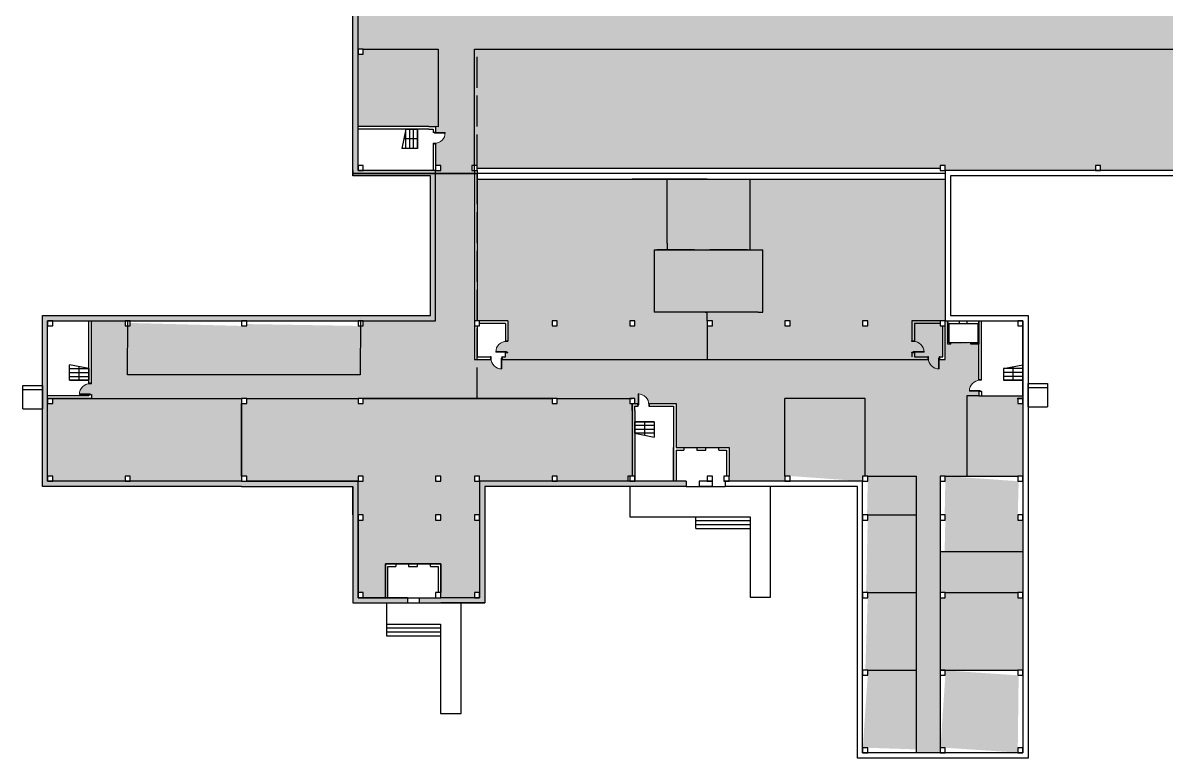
# Model space of a CAD drawing. Header units: millimetres. Extents: x -1544140 to 7445918, y -1294905 to 2019878.
# Drawn here: x 88292 to 176666, y -4084 to 52736 of the extents above; entities that cross this region are included whole.
import ezdxf

# ---------------------------------------------------------------- set-up
doc = ezdxf.new("R2010")
doc.units = ezdxf.units.MM
doc.header["$MEASUREMENT"] = 0
doc.linetypes.add('ACAD_ISO02W100', pattern=[15, 12, -3])
doc.layers.add('JA_Building Outline', color=7, linetype='Continuous', lineweight=5)

msp = doc.modelspace()

# ---------------------------------------------------------------- hatches: boundary and pattern name
at = {"true_color": 0x636466}
h = msp.add_hatch(color=251, dxfattribs=at)
h.dxf.hatch_style = 1
h.paths.add_polyline_path([(135997.7, 99116.4), (113797.7, 99116.4), (113797.7, 98516.4), (114197.7, 98516.4), (114197.7, 98716.4), (135597.7, 98716.4), (135597.7, 98516.4), (135997.7, 98516.4)])
h.paths.add_polyline_path([(114197.7, 98516.4), (113797.7, 98516.4), (113797.7, 86516.4), (114197.7, 86516.4)])
h.paths.add_polyline_path([(114197.7, 86516.4), (113797.7, 86516.4), (113797.7, 74516.4), (114197.7, 74516.4)])
h.paths.add_polyline_path([(114197.7, 74516.4), (113797.7, 74516.4), (113797.7, 62516.4), (114197.7, 62516.4)])
h.paths.add_polyline_path([(114197.7, 62516.4), (113797.7, 62516.4), (113797.7, 40916.4), (114397.7, 40916.4), (114397.7, 41316.4), (114197.7, 41316.4)])
h.paths.add_polyline_path([(120197.7, 41316.4), (114597.7, 41316.4), (114397.7, 41316.4), (114397.7, 40916.4), (114597.7, 40916.4), (119797.7, 40916.4), (119797.7, 30116.4), (114397.7, 30116.4), (114397.7, 29716.4), (120197.7, 29716.4)])
h.paths.add_polyline_path([(114397.7, 30116.4), (105397.7, 30116.4), (105397.7, 29716.4), (114397.7, 29716.4)])
h.paths.add_polyline_path([(96397.7, 30116.4), (90397.7, 30116.4), (90397.7, 29716.4), (96397.7, 29716.4)])
h.paths.add_polyline_path([(105397.7, 30116.4), (96397.7, 30116.4), (96397.7, 29716.4), (105397.7, 29716.4)])
h.paths.add_polyline_path([(90397.7, 30116.4), (89797.7, 30116.4), (89797.7, 29516.4), (90197.7, 29516.4), (90197.7, 29716.4), (90397.7, 29716.4)])
h.paths.add_polyline_path([(90197.7, 29516.4), (89797.7, 29516.4), (89797.7, 23516.4), (90197.7, 23516.4)])
h.paths.add_polyline_path([(90197.7, 23516.4), (89797.7, 23516.4), (89797.7, 17516.4), (90197.7, 17516.4)])
h.paths.add_polyline_path([(96397.7, 17316.4), (90397.7, 17316.4), (90397.7, 16916.4), (96397.7, 16916.4)])
h.paths.add_polyline_path([(90397.7, 17316.4), (90197.7, 17316.4), (90197.7, 17516.4), (89797.7, 17516.4), (89797.7, 16916.4), (90397.7, 16916.4)])
h.paths.add_polyline_path([(105397.7, 17316.4), (105197.7, 17316.4), (96397.7, 17316.4), (96397.7, 16916.4), (105197.7, 16916.4), (105397.7, 16916.4)])
h.paths.add_polyline_path([(114197.7, 17316.4), (105597.7, 17316.4), (105397.7, 17316.4), (105397.7, 16916.4), (113797.7, 16916.4), (113797.7, 14716.4), (113797.7, 14516.4), (114197.7, 14516.4), (114197.7, 14716.4)])
h.paths.add_polyline_path([(114197.7, 14316.4), (114197.7, 14516.4), (113797.7, 14516.4), (113797.7, 8516.4), (114197.7, 8516.4), (114197.7, 8716.4)])
h.paths.add_polyline_path([(114397.7, 8316.4), (114197.7, 8316.4), (114197.7, 8516.4), (113797.7, 8516.4), (113797.7, 7916.4), (114397.7, 7916.4)])
h.paths.add_polyline_path([(123397.7, 8316.4), (120597.7, 8316.4), (120397.7, 8316.4), (120397.7, 7916.4), (120597.7, 7916.4), (123397.7, 7916.4)])
h.paths.add_polyline_path([(123997.7, 14516.4), (123597.7, 14516.4), (123597.7, 8516.4), (123997.7, 8516.4)])
h.paths.add_polyline_path([(123997.7, 8516.4), (123597.7, 8516.4), (123597.7, 8316.4), (123397.7, 8316.4), (123397.7, 7916.4), (123997.7, 7916.4)])
h.paths.add_polyline_path([(123997.7, 16916.4), (129397.7, 16916.4), (129397.7, 17316.4), (123597.7, 17316.4), (123597.7, 14516.4), (123997.7, 14516.4)])
h.paths.add_polyline_path([(135397.9, 17316.4), (129397.7, 17316.4), (129397.7, 16916.4), (135397.9, 16916.4)])
h.paths.add_polyline_path([(118029.5, 7916.4), (118029.5, 8316.4), (114397.7, 8316.4), (114397.7, 7916.4)])
h.paths.add_polyline_path([(118929.5, 8316.4), (118929.5, 7916.4), (120397.7, 7916.4), (120397.7, 8316.4)])
h.paths.add_polyline_path([(139575.3, 16916.4), (139575.3, 17316.4), (135397.9, 17316.4), (135397.9, 16916.4)])
at = {"true_color": 0xafd9aa, "transparency": 33554687}
h = msp.add_hatch(color=9, dxfattribs=at)
h.dxf.hatch_style = 1
h.paths.add_polyline_path([(127040, 82055.3), (127040, 87316.4), (130991.3, 87316.4), (130991.5, 87316.4), (130991.5, 91520.2), (130991.3, 95316.2), (135597.7, 95316.5), (135597.7, 95516.4), (131191.3, 95516.4), (129997.7, 95516.4), (129997.7, 95961.8), (129256.9, 95961.8), (129256.9, 96011.1), (129259.2, 96011.1, -0.3659951), (129998.5, 96786), (129997.7, 98716.4), (126004, 98716.4), (126004, 96916.4), (125377.3, 96916.4), (123831.8, 97008.8), (123831.8, 96916.4), (123604, 96916.4), (123604, 56851), (114197.7, 56851), (114197.7, 50716.4), (114597.7, 50716.4), (119935.4, 50716.4), (120397.7, 50716.4), (120397.7, 44714), (120196.9, 44716.5), (120197, 44260.7), (120938.5, 44260.7), (120938.5, 44211.5), (120936.2, 44211.5, -0.3658825), (120197.3, 43436.6), (120197.7, 41716.4), (120597.7, 41716.4), (120597.7, 41316.4), (120197.7, 41316.4), (120197.7, 41116.4), (123197.7, 41116.4), (123197.7, 41316.4), (122997.7, 41316.4), (122997.7, 41716.4), (123197.7, 41716.4), (123197.7, 50716.4), (150165.7, 50716.4), (180397.7, 50716.4), (180397.7, 56716.4), (180397.7, 56717.1), (183152.3, 56716.4), (183597.7, 56716.4), (183597.7, 56916.4), (183352.3, 56916.4), (180397.7, 56916.4), (180397.7, 57248.2), (180197.7, 57248.2), (179456.9, 57284.2), (179456.9, 57333.4), (179459.2, 57333.4, -0.3657351), (180197.7, 58108.3), (180197.7, 60316.4), (178397.7, 60316.4), (178397.7, 60943.1), (178490, 62488.6), (178397.7, 62488.6), (178397.7, 62716.4), (175261.2, 62716.4), (175261.2, 53885.1), (169397.9, 53885.1), (127240, 53885.1), (127040, 53885.1), (127040, 55436.2)])
at = {"true_color": 0xfecc66, "transparency": 33554687}
h = msp.add_hatch(color=31, dxfattribs=at)
h.dxf.hatch_style = 1
h.paths.add_polyline_path([(183597.7, 50316.4), (183197.7, 50316.4), (183197.7, 50716.4), (183597.7, 50716.4), (183597.7, 56716.4), (183152.3, 56716.4), (180397.7, 56717.1), (180397.7, 50716.4), (150165.7, 50716.4), (123197.7, 50716.4), (123197.7, 41716.4), (123397.7, 41716.4), (123397.7, 41516.4), (159197.7, 41516.4), (159197.7, 41716.4), (159597.7, 41716.4), (159597.7, 41316.4), (171197.7, 41316.4), (171197.7, 41716.4), (171597.7, 41716.4), (171597.7, 41316.4), (183197.7, 41316.4), (183197.7, 41716.4), (183597.7, 41716.4)])
at = {"true_color": 0xf8991e, "transparency": 33554687}
h = msp.add_hatch(color=30, dxfattribs=at)
h.dxf.hatch_style = 1
h.paths.add_polyline_path([(120397.7, 50716.4), (119935.4, 50716.4), (114597.7, 50716.4), (114597.7, 50316.4), (114197.7, 50316.4), (114197.7, 44716.4), (119665.9, 44716.4), (120196.9, 44716.5), (120397.7, 44714)])
at = {"true_color": 0xafd9aa, "transparency": 33554687}
h = msp.add_hatch(color=9, dxfattribs=at)
h.dxf.hatch_style = 1
h.paths.add_polyline_path([(123197.7, 29316.4), (123197.7, 29716.4), (123197.7, 41066.4), (120197.7, 41066.4), (120197.7, 29716.4), (114597.7, 29716.4), (114597.7, 29316.4), (114393.8, 29316.4), (114369.2, 25543.1), (96370.5, 25543.1), (96395.1, 29316.4), (96197.7, 29316.4), (96197.7, 29716.4), (93597.7, 29716.4), (93597.7, 24883), (93597.7, 24883), (93597.7, 24847), (93485.2, 24847), (93485.2, 24847.6, 0.3959782), (92659.2, 24067.9), (93485.2, 24067.9), (93485.2, 24018.7), (93597.7, 24018.7), (93597.7, 23982.7), (93597.7, 23716.4), (105197.7, 23716.4), (105197.7, 23716.4), (105197.7, 23716.4), (105597.7, 23716.4), (114197.7, 23716.4), (114597.7, 23716.4), (123397.7, 23716.4), (123397.7, 26732.8), (123197.7, 26732.8)])
at = {"true_color": 0x77a9ee, "transparency": 33554687}
h = msp.add_hatch(color=161, dxfattribs=at)
h.dxf.hatch_style = 1
h.paths.add_polyline_path([(141197.7, 29316.4), (141197.7, 29716.4), (141197.7, 30387.9), (141117.7, 30387.9), (141037.6, 30387.9), (137101.6, 30388), (137101.6, 35191.4), (138097.8, 35191.4), (138097.8, 35706.4), (138097.8, 40666.4), (135397.9, 40666.4), (123397.7, 40666.4), (123397.7, 29716.4), (125788.2, 29716.4), (125788.2, 28154.2), (125788.2, 28118.2), (125675.7, 28118.2), (125675.7, 28118.8, 0.3959782), (124849.7, 27339.1), (125675.7, 27339.1), (125675.7, 27289.9), (125788.2, 27289.9), (125788.2, 27253.9), (125675.7, 27253.9), (125588.2, 27253.9), (125588.2, 26932.8), (125347.5, 26932.8), (125347.5, 26820.2), (125347.5, 26732.8), (141197.7, 26732.8)])
h.paths.add_polyline_path([(129197.7, 29316.4), (129197.7, 29716.4), (129597.7, 29716.4), (129597.7, 29316.4)], flags=16)
h.paths.add_polyline_path([(135197.9, 29316.4), (135197.9, 29716.4), (135597.9, 29716.4), (135597.9, 29316.4)], flags=16)
at = {"true_color": 0xc7c8ca, "transparency": 33554687}
h = msp.add_hatch(color=9, dxfattribs=at)
h.dxf.hatch_style = 1
h.paths.add_polyline_path([(141197.7, 40666.4), (138097.8, 40666.4), (138097.8, 35706.4), (138097.8, 35191.4), (140201.5, 35191.4), (141197.7, 35191.4)])
h.paths.add_polyline_path([(144497.6, 40666.4), (141197.7, 40666.4), (141197.7, 35191.4), (141397.7, 35191.4), (144297.6, 35191.4), (144497.6, 35191.4)])
at = {"true_color": 0xefb7fa, "transparency": 33554646}
h = msp.add_hatch(color=254, dxfattribs=at)
h.dxf.hatch_style = 1
h.paths.add_polyline_path([(159597.7, 40666.4), (144497.6, 40666.4), (144497.6, 35191.4), (145493.8, 35191.4), (145493.8, 30387.9), (145133.7, 30387.9), (141197.7, 30387.9), (141197.7, 29716.4), (141597.7, 29716.4), (141597.7, 29316.4), (141197.7, 29316.4), (141197.7, 26732.8), (158257, 26732.8), (158257, 26820.2), (158256.7, 26820.2), (158256.7, 26932.8), (157207.2, 26932.8), (157207.2, 27253.9), (157009.5, 27253.9), (157009.5, 27289.9), (157122, 27289.9), (157207.2, 27253.9), (157207.2, 26932.8), (158257, 26932.8), (158292.7, 26932.8), (158292.7, 26790.4, 0.3855979), (159071.7, 25994.3), (159071.7, 26820.2), (159121, 26820.2), (159121, 26932.8), (159157, 26932.8), (159397.7, 26932.8), (159397.7, 29316.4), (159197.7, 29316.4), (159197.7, 29716.4), (159597.7, 29716.4)])
h.paths.add_polyline_path([(153197.7, 29716.4), (153597.7, 29716.4), (153597.7, 29316.4), (153197.7, 29316.4)], flags=16)
h.paths.add_polyline_path([(147597.7, 29716.4), (147597.7, 29316.4), (147197.7, 29316.4), (147197.7, 29716.4)], flags=16)
h.paths.add_polyline_path([(157122, 28154.2), (157207.2, 28153.9), (157122, 28153.9), (157122, 28118.2), (157009.5, 28118.2), (157007.1, 28154.2)], flags=16)
h.paths.add_polyline_path([(157088, 28118.2, -0.019271), (157151.9, 28118.2)], flags=0)
at = {"true_color": 0xadddf7, "transparency": 33554687}
h = msp.add_hatch(color=141, dxfattribs=at)
h.dxf.hatch_style = 1
h.paths.add_polyline_path([(145493.8, 35191.4), (141197.7, 35191.4), (141197.7, 35191.4), (141197.7, 30387.9), (145133.7, 30387.9), (145493.8, 30387.9)])
h.paths.add_polyline_path([(141197.7, 35191.4), (138297.8, 35191.4), (137301.6, 35191.4), (137101.6, 35191.4), (137101.6, 30388), (141117.7, 30387.9), (141197.7, 30387.9)])
at = {"true_color": 0x939598, "transparency": 33554687}
h = msp.add_hatch(color=252, dxfattribs=at)
h.dxf.hatch_style = 1
h.paths.add_polyline_path([(114369.2, 25543.1), (114393.8, 29316.4), (114197.7, 29316.4), (105597.7, 29459.7), (105597.7, 29316.4), (105197.7, 29316.4), (96597.7, 29545.7), (96597.7, 29316.4), (96395.1, 29316.4), (96370.5, 25543.1)])
at = {"true_color": 0xafd9aa, "transparency": 33554687}
h = msp.add_hatch(color=9, dxfattribs=at)
h.dxf.hatch_style = 1
h.paths.add_polyline_path([(147197.7, 23715), (152228.5, 23715), (153397.7, 23715), (153397.7, 17716.4), (153597.7, 17716.4), (157371.8, 17716.4), (157371.8, -3683.6), (159197.7, -3683.6), (159197.7, 17716.4), (159597.7, 17716.4), (161250.8, 17716.4), (161250.8, 23916.2), (162198, 23917.2), (162197.6, 24284.2), (161456.9, 24284.2), (161456.9, 24333.4), (161459.2, 24333.4, -0.3657351), (162197.7, 25108.3), (162197.7, 27916.4), (161571, 27916.4), (160025.5, 28008.8), (160025.5, 27916.4), (159797.7, 27916.4), (159797.7, 29716.4), (159597.7, 29716.4), (159597.7, 29316.4), (159597.7, 26732.8), (159121, 26732.8), (159121, 25991.9), (159071.7, 25991.9), (159071.7, 25994.3, -0.3657351), (158296.9, 26732.8), (125311.5, 26732.8), (125311.5, 25991.9), (125262.2, 25991.9), (125262.2, 25994.3, -0.3657351), (124487.4, 26732.8), (123397.7, 26732.8), (123397.7, 23716.4), (129197.7, 23716.4), (129597.7, 23716.4), (135197.9, 23716.4), (135197.9, 23716.4), (135597.9, 23716.4), (135597.9, 23315.7), (135853.6, 23315.8), (135853.6, 24057.2), (135902.9, 24057.2), (135902.9, 24054.9, -0.3658825), (136677.7, 23316), (138352.6, 23316.4), (138798, 23316.4), (138798, 22100.4), (138798, 19922.9), (139393.7, 19922.9), (142089.1, 19922.9), (142882.1, 19922.9), (142882.1, 17716.4), (142882.1, 17316.4), (147197.7, 17316.4), (147197.7, 17716.4)])
at = {"true_color": 0x727430, "transparency": 33554687}
h = msp.add_hatch(color=67, dxfattribs=at)
h.dxf.hatch_style = 1
h.paths.add_polyline_path([(162397.7, 23917.4), (161250.8, 23916.2), (161250.8, 17716.4), (165197.7, 17716.4), (165597.7, 17716.4), (165597.7, 23316.4), (165197.7, 23316.4), (165197.7, 23716.4), (165597.7, 23716.4), (165597.7, 23916.4), (165152.3, 23916.4), (162397.7, 23916.4)])
at = {"true_color": 0x76470a, "transparency": 33554687}
h = msp.add_hatch(color=36, dxfattribs=at)
h.dxf.hatch_style = 1
h.paths.add_polyline_path([(105197.7, 23716.4), (90597.7, 23716.4), (90597.7, 23316.4), (90197.7, 23316.4), (90197.7, 17716.4), (90597.7, 17716.4), (90597.7, 17316.4), (96197.7, 17316.4), (96197.7, 17716.4), (96597.7, 17716.4), (96597.7, 17316.4), (105197.7, 17316.4), (105197.7, 17716.4)])
at = {"true_color": 0xf7abae, "transparency": 33554687}
h = msp.add_hatch(color=241, dxfattribs=at)
h.dxf.hatch_style = 1
h.paths.add_polyline_path([(135397.9, 23316.4), (135197.9, 23316.4), (135197.9, 23716.4), (129597.7, 23716.4), (129597.7, 23316.4), (129197.7, 23316.4), (129197.7, 23716.4), (114597.7, 23716.4), (114597.7, 23316.4), (114197.7, 23316.4), (114197.7, 23716.4), (105597.7, 23716.4), (105597.7, 23316.4), (105197.7, 23316.4), (105197.7, 17716.4), (105597.7, 17716.4), (105597.7, 17316.4), (114197.7, 17316.4), (114197.7, 17716.4), (114597.7, 17716.4), (114597.7, 17316.4), (114197.7, 17316.4), (114197.7, 14716.4), (114597.7, 14716.4), (114597.7, 14316.4), (114197.7, 14316.4), (114197.7, 8716.4), (114597.7, 8716.4), (114597.7, 8316.4), (116313.6, 8316.4), (116313.6, 10922.9), (120597.7, 10922.9), (120597.7, 8316.4), (123197.7, 8316.4), (123197.7, 8716.4), (123597.7, 8716.4), (123597.7, 14316.4), (123197.7, 14316.4), (123197.7, 14716.4), (123597.7, 14716.4), (123597.7, 17316.4), (123197.7, 17316.4), (123197.7, 17716.4), (123597.7, 17716.4), (123597.7, 17316.4), (129197.7, 17316.4), (129197.7, 17716.4), (129597.7, 17716.4), (129597.7, 17316.4), (135064.6, 17316.4), (135064.6, 17716.4), (135397.9, 17716.4), (135397.9, 23315.6), (135397.9, 23315.6), (135398, 22784.6), (135398, 17716.4), (135598, 17716.4), (135598, 22784.6), (135598, 23116.4), (135817.6, 23116.4), (135817.6, 23228.9), (135817.6, 23315.8), (135597.9, 23315.7), (135397.9, 23316.1), (135397.9, 17716.4), (135398, 17716.4)])
h.paths.add_polyline_path([(120197.7, 17716.4), (120597.7, 17716.4), (120597.7, 17316.4), (120197.7, 17316.4)], flags=16)
h.paths.add_polyline_path([(120197.7, 14716.4), (120597.7, 14716.4), (120597.7, 14316.4), (120197.7, 14316.4)], flags=16)
at = {"true_color": 0xf4ee51, "transparency": 33554687}
h = msp.add_hatch(color=41, dxfattribs=at)
h.dxf.hatch_style = 1
h.paths.add_polyline_path([(147197.7, 17716.4), (147597.7, 17716.4), (153197.7, 17316.4), (153197.7, 17716.4), (153397.7, 17716.4), (153397.7, 23715), (152228.5, 23715), (147197.7, 23715)])
at = {"true_color": 0xa953a0, "transparency": 33554687}
h = msp.add_hatch(color=215, dxfattribs=at)
h.dxf.hatch_style = 1
h.paths.add_polyline_path([(157371.8, 17716.4), (153597.7, 17716.4), (153597.7, 17316.4), (153548.2, 14716.4), (153597.7, 14716.4), (157371.8, 14716.4)])
at = {"true_color": 0x2776bb, "transparency": 33554592}
h = msp.add_hatch(color=152, dxfattribs=at)
h.dxf.hatch_style = 1
h.paths.add_polyline_path([(159597.7, 14716.4), (159597.7, 14316.4), (159543.7, 11887.5), (165597.7, 11887.5), (165597.7, 14316.4), (165197.7, 14316.4), (165197.7, 14716.4), (165267, 17316.4), (165197.7, 17316.4), (159597.7, 17716.4), (159597.7, 17316.4), (159548.2, 14716.4)])
at = {"true_color": 0x5e67af, "transparency": 33554687}
h = msp.add_hatch(color=165, dxfattribs=at)
h.dxf.hatch_style = 1
h.paths.add_polyline_path([(157371.8, 8716.4), (157371.8, 14716.4), (153597.7, 14716.4), (153597.7, 14316.4), (153473.2, 8716.4), (153597.7, 8716.4)])
at = {"true_color": 0x58ba48, "transparency": 33554687}
h = msp.add_hatch(color=85, dxfattribs=at)
h.dxf.hatch_style = 1
h.paths.add_polyline_path([(165597.7, 11887.5), (159197.7, 11887.5), (159197.7, 8716.4), (159597.7, 8716.4), (165197.7, 8716.4), (165597.7, 8716.4)])
at = {"true_color": 0x136734, "transparency": 33554669}
h = msp.add_hatch(color=116, dxfattribs=at)
h.dxf.hatch_style = 1
h.paths.add_polyline_path([(157371.8, 8716.4), (153597.7, 8716.4), (153597.7, 8316.4), (153411, 2716.4), (153597.7, 2716.4), (157371.8, 2716.4)])
at = {"true_color": 0xc8c92d, "transparency": 33554623}
h = msp.add_hatch(color=52, dxfattribs=at)
h.dxf.hatch_style = 1
h.paths.add_polyline_path([(165597.7, 8316.4), (165197.7, 8316.4), (165197.7, 8716.4), (159597.7, 8716.4), (159597.7, 8316.4), (159197.7, 8316.4), (159197.7, 2716.4), (165197.7, 2716.4), (165597.7, 2716.4)])
at = {"true_color": 0x105689, "transparency": 33554687}
h = msp.add_hatch(color=146, dxfattribs=at)
h.dxf.hatch_style = 1
h.paths.add_polyline_path([(153597.7, -3283.6), (157371.8, -3409.4), (157371.8, 2716.4), (153597.7, 2716.4), (153597.7, 2316.4), (153224.3, -3283.6)])
at = {"true_color": 0xf8d731, "transparency": 33554687}
h = msp.add_hatch(color=40, dxfattribs=at)
h.dxf.hatch_style = 1
h.paths.add_polyline_path([(159597.7, 2316.4), (159224.3, -3283.6), (159597.7, -3283.6), (165197.7, -3656.9), (165197.7, -3283.6), (165265.6, 2316.4), (165197.7, 2316.4), (159597.7, 2689.7)])

# ---------------------------------------------------------------- linework, layer by layer
at = {"color": 30, "true_color": 0xf8991e}
for p, q in [((114597.7, 50716.4), (119935.4, 50716.4)), ((119935.4, 50716.4), (120397.7, 50716.4)), ((120397.7, 50716.4), (120397.7, 44714))]:
    msp.add_line(p, q, dxfattribs=at)
at = {"color": 31, "true_color": 0xfecc66}
for p, q in [((123197.7, 41316.4), (123197.7, 50716.4)), ((123197.7, 50716.4), (150165.7, 50716.4)), ((150165.7, 50716.4), (180397.7, 50716.4))]:
    msp.add_line(p, q, dxfattribs=at)
at = {"color": 9, "linetype": 'ACAD_ISO02W100', "ltscale": 200, "true_color": 0xc4c4c5}
msp.add_line((123397.7, 23716.4), (123397.7, 50516.4), dxfattribs=at)
for p, q in [((119665.9, 44716.4), (114197.7, 44716.4)), ((119665.9, 44516.4), (114197.7, 44516.4)), ((117897.7, 44516.4), (117597.7, 43016.4)), ((117897.7, 43016.4), (117897.7, 44516.4)), ((117897.7, 44516.4), (118797.7, 44516.4)), ((118197.7, 43016.4), (118197.7, 44516.4)), ((118497.7, 43016.4), (118497.7, 44516.4)), ((118797.7, 43016.4), (118797.7, 44516.4)), ((118797.7, 44516.4), (118797.7, 43016.4)), ((119665.9, 44716.4), (120196.9, 44716.5)), ((119665.9, 44516.4), (119997.7, 44516.4)), ((119997.7, 44516.4), (119997.7, 44260.7)), ((120110.2, 44296.8), (120197, 44296.8)), ((120196.9, 44716.5), (120197, 44296.8)), ((120397.7, 44714), (120196.9, 44716.5)), ((118797.7, 43766.4), (117747.7, 43766.4)), ((119997.7, 43432.4), (119997.7, 41761.8)), ((120110.2, 43396.4), (120197.3, 43396.4)), ((120197.3, 43396.4), (120197.7, 41761.8)), ((118797.7, 43016.4), (117597.7, 43016.4)), ((119997.7, 41761.8), (119997.7, 41316.4)), ((120197.7, 41761.8), (120197.7, 41316.4)), ((113797.7, 41316.4), (113797.7, 40916.4)), ((113797.7, 41116.4), (113797.7, 41116.4)), ((113797.7, 41116.4), (123397.7, 41116.4)), ((123397.7, 41066.4), (113797.7, 41066.4)), ((123197.7, 41316.4), (123197.7, 29716.4)), ((123397.7, 41516.4), (159197.7, 41516.4)), ((138097.8, 35706.4), (138097.8, 35191.4)), ((138297.8, 35191.4), (141197.7, 35191.4)), ((141037.6, 30387.9), (141197.7, 30387.9)), ((93397.7, 24883), (93397.7, 29716.4)), ((93597.7, 24847), (93597.7, 29716.4)), ((123197.7, 29316.4), (123197.7, 26732.8)), ((123397.7, 29316.4), (123397.7, 26932.8)), ((125588.2, 29516.4), (123597.7, 29516.4)), ((125588.2, 29516.4), (125588.2, 28153.9)), ((125788.2, 29716.4), (125788.2, 28154.2)), ((159397.7, 26932.8), (159397.7, 29316.4)), ((159597.7, 26732.8), (159597.7, 29316.4)), ((159797.7, 29716.4), (162197.7, 29716.4)), ((159897.7, 29516.4), (159797.7, 29516.4)), ((159797.7, 29516.4), (162197.7, 29516.4)), ((159897.7, 29516.4), (159897.7, 29516.4)), ((160680.3, 29516.4), (160680.3, 29716.4)), ((161280.9, 29516.4), (161280.9, 29716.4)), ((162097.7, 29516.4), (162197.7, 29516.4)), ((162197.7, 25148.2), (162197.7, 29716.4)), ((162397.7, 25112.5), (162397.7, 29716.4)), ((165597.7, 24932.4), (165597.7, 29316.4)), ((125588.2, 28153.9), (125788.2, 28153.9)), ((157007.2, 28153.9), (157207.2, 28153.9)), ((160025.5, 27916.4), (160025.5, 28016.4)), ((161571, 27916.4), (161571, 28016.4)), ((123197.7, 26732.8), (124447.5, 26732.8)), ((123397.7, 26932.8), (124483.2, 26932.8)), ((124447.5, 26932.8), (124447.5, 26732.8)), ((125311.5, 26932.8), (125588.2, 26932.8)), ((125347.5, 26932.8), (125588.2, 26932.8)), ((125347.5, 26932.8), (125347.5, 26732.8)), ((125588.2, 27253.9), (125788.2, 27253.9)), ((157007.2, 27253.9), (157207.2, 27253.9)), ((157207.2, 26932.8), (158257, 26932.8)), ((158257, 26932.8), (158257, 26732.8)), ((159157, 26932.8), (159397.7, 26932.8)), ((159157, 26932.8), (159157, 26732.8)), ((159157, 26732.8), (159597.7, 26732.8)), ((93397.7, 26016.4), (91897.7, 26316.4)), ((91897.7, 25116.4), (91897.7, 26316.4)), ((91897.7, 26016.4), (93397.7, 26016.4)), ((91897.7, 25716.4), (93397.7, 25716.4)), ((92647.7, 25116.4), (92647.7, 26166.4)), ((93397.7, 26016.4), (93397.7, 25116.4)), ((164097.7, 26016.4), (165597.7, 26316.4)), ((165597.7, 26016.4), (164097.7, 26016.4)), ((164097.7, 26016.4), (164097.7, 25116.4)), ((165597.7, 25716.4), (164097.7, 25716.4)), ((164847.7, 25116.4), (164847.7, 26166.4)), ((91897.7, 25416.4), (93397.7, 25416.4)), ((91897.7, 25116.4), (93397.7, 25116.4)), ((93397.7, 25116.4), (91897.7, 25116.4)), ((93485.2, 24883), (93397.7, 24883)), ((165597.7, 25416.4), (164097.7, 25416.4)), ((165597.7, 25116.4), (164097.7, 25116.4)), ((164097.7, 25116.4), (165597.7, 25116.4)), ((165597.7, 23916.4), (165597.7, 24932.4)), ((165997.7, 23053.3), (165997.7, 24859)), ((165997.7, 24859), (167503.7, 24859)), ((167503.7, 24859), (167503.7, 23053.3)), ((88291.7, 22899.4), (88291.7, 24705.1)), ((88291.7, 24705.1), (89797.7, 24705.1)), ((88291.7, 24405.1), (89797.7, 24405.1)), ((89797.7, 24705.1), (89797.7, 22899.4)), ((90643.1, 23916.4), (90197.7, 23916.4)), ((92313.7, 23916.4), (90643.1, 23916.4)), ((93397.7, 23916.4), (92313.7, 23916.4)), ((93397.7, 23982.7), (93397.7, 23916.4)), ((93485.2, 23982.7), (93397.7, 23982.7)), ((93597.7, 24018.7), (93597.7, 23717.2)), ((162184, 23917.2), (162397.7, 23917.4)), ((162198, 23917.2), (162184, 23917.2)), ((162197.7, 24248.2), (162198, 23917.2)), ((162397.7, 24248.2), (162397.7, 23916.4)), ((165997.7, 24559), (167503.7, 24559)), ((90643.1, 23716.4), (90197.7, 23716.4)), ((92277.7, 23716.8), (90643.1, 23716.4)), ((93597.7, 23717.2), (92277.7, 23716.8)), ((105197.7, 23316.4), (105197.7, 17716.4)), ((105597.7, 23716.4), (114197.7, 23716.4)), ((129197.7, 23716.4), (114597.7, 23716.4)), ((129597.7, 23716.4), (135397.9, 23716.4)), ((135397.9, 23315.6), (135397.9, 23315.6)), ((135398, 22784.6), (135397.9, 23315.6)), ((135597.9, 23315.7), (135817.6, 23315.8)), ((135598, 23116.4), (135853.6, 23116.4)), ((135598, 22784.6), (135598, 23116.4)), ((135817.6, 23228.9), (135817.6, 23315.8)), ((136681.9, 23116.4), (138352.6, 23116.4)), ((136717.9, 23316), (138352.6, 23316.4)), ((136717.9, 23228.9), (136717.9, 23316)), ((138352.6, 23316.4), (138798, 23316.4)), ((138352.6, 23116.4), (138598, 23116.4)), ((138598, 23116.4), (138598, 22100.4)), ((138798, 23316.4), (138798, 22100.4)), ((165152.3, 23716.4), (165597.7, 23716.4)), ((165997.7, 23053.3), (167503.7, 23053.3)), ((88291.7, 22899.4), (89797.7, 22899.4)), ((135398, 22784.6), (135398, 17716.4)), ((135598, 22784.6), (135598, 17316.4)), ((138598, 22100.4), (138598, 17316.4)), ((138798, 22100.4), (138798, 19922.9)), ((137098, 21916.4), (135598, 21916.4)), ((135598, 21016.4), (135598, 21916.4)), ((135598, 21916.4), (137098, 21916.4)), ((137098, 21616.4), (135598, 21616.4)), ((137098, 21316.4), (135598, 21316.4)), ((136348, 21916.4), (136348, 20866.4)), ((137098, 21916.4), (137098, 20716.4)), ((137098, 21016.4), (135598, 21016.4)), ((135598, 21016.4), (137098, 20716.4)), ((138598, 17316.4), (138598, 19922.9)), ((138798, 19922.9), (139393.7, 19922.9)), ((138798, 19722.9), (138798, 17316.4)), ((138798, 19722.9), (139393.7, 19722.9)), ((139393.7, 19922.9), (139393.7, 19722.9)), ((139393.7, 19922.9), (142089.1, 19922.9)), ((140393.7, 19922.9), (141089.1, 19922.9)), ((140393.7, 19922.9), (140393.7, 19722.9)), ((140393.7, 19722.9), (141089.1, 19722.9)), ((141089.1, 19722.9), (141089.1, 19922.9)), ((142089.1, 19922.9), (142882.1, 19922.9)), ((142089.1, 19722.9), (142089.1, 19922.9)), ((142089.1, 19722.9), (142682.1, 19722.9)), ((142682.1, 19722.9), (142682.1, 17716.4)), ((142882.1, 19922.9), (142882.1, 17716.4)), ((105197.7, 16916.4), (113797.7, 16916.4)), ((105397.7, 16916.4), (113797.7, 16916.4)), ((105597.7, 17316.4), (114197.7, 17316.4)), ((113797.7, 16916.4), (113797.7, 7916.4)), ((135198, 16916.4), (135198, 14574)), ((139575.3, 17316.4), (139575.3, 16916.4)), ((139575.3, 16916.4), (142575.3, 16916.4)), ((140575.3, 17316.4), (140575.3, 16916.4)), ((141213.9, 17316.4), (141597.7, 17316.4)), ((141575.3, 17316.4), (141575.3, 16916.4)), ((142575.3, 17316.4), (142575.3, 16916.4)), ((146084.4, 8355.8), (146084.4, 16916.4)), ((113797.7, 14716.4), (113797.7, 7916.4)), ((114197.7, 14316.4), (114197.7, 8716.4)), ((135198, 14574), (144502.9, 14574)), ((140316.7, 14574), (144502.9, 14574)), ((140316.7, 13674), (140316.7, 14574)), ((140316.7, 14274), (144502.9, 14274)), ((144502.9, 14574), (144502.9, 8355.8)), ((140316.7, 13974), (144502.9, 13974)), ((140316.7, 13674), (144502.9, 13674)), ((116313.6, 8316.4), (116313.6, 10922.9)), ((116313.6, 10922.9), (117109.3, 10922.9)), ((116513.6, 8316.4), (116513.6, 10722.9)), ((116513.6, 10722.9), (117109.3, 10722.9)), ((117109.3, 10922.9), (117109.3, 10722.9)), ((117109.3, 10922.9), (119804.7, 10922.9)), ((118109.3, 10922.9), (118804.7, 10922.9)), ((118109.3, 10922.9), (118109.3, 10722.9)), ((118109.3, 10722.9), (118804.7, 10722.9)), ((118804.7, 10722.9), (118804.7, 10922.9)), ((119804.7, 10922.9), (120597.7, 10922.9)), ((119804.7, 10722.9), (119804.7, 10922.9)), ((119804.7, 10722.9), (120397.7, 10722.9)), ((120397.7, 10722.9), (120397.7, 8716.4)), ((120597.7, 10922.9), (120597.7, 8716.4)), ((114597.7, 8316.4), (118029.5, 8316.4)), ((118029.5, 8316.4), (118029.5, 7916.4)), ((118029.5, 8316.4), (118929.5, 8316.4)), ((118929.5, 8316.4), (120197.7, 8316.4)), ((118929.5, 8316.4), (118929.5, 7916.4)), ((144502.9, 8355.8), (146084.4, 8355.8)), ((113797.7, 7916.4), (118029.5, 7916.4)), ((113797.7, 7916.4), (118029.5, 7916.4)), ((116394.2, 7916.4), (116394.2, 5374)), ((118029.5, 7916.4), (118929.5, 7916.4)), ((118929.5, 7916.4), (120597.7, 7916.4)), ((118929.5, 7916.4), (123997.7, 7916.4)), ((122161.8, -644.2), (122161.8, 7916.4)), ((116394.2, 6274), (120580.3, 6274)), ((120580.3, 6274), (120580.3, -644.2)), ((116394.2, 5974), (120580.3, 5974)), ((116394.2, 5674), (120580.3, 5674)), ((116394.2, 5374), (120580.3, 5374)), ((120580.3, -644.2), (122161.8, -644.2))]:
    msp.add_line(p, q)
at = {"color": 18, "true_color": 0x000000}
for p, q in [((119997.7, 44296.8), (119997.7, 44260.7)), ((119997.7, 43432.4), (119997.7, 43396.8)), ((125788.2, 28118.2), (125788.2, 28153.9)), ((157009.5, 28118.2), (157009.5, 28153.9)), ((124483.2, 26932.8), (124447.5, 26932.8)), ((125347.5, 26932.8), (125311.5, 26932.8)), ((125788.2, 27253.9), (125788.2, 27289.9)), ((157009.5, 27253.9), (157009.5, 27289.9)), ((158292.7, 26932.8), (158257, 26932.8)), ((159157, 26932.8), (159121, 26932.8)), ((93597.7, 24847), (93597.7, 24882.7)), ((162397.7, 25148.2), (162197.7, 25148.2)), ((162397.7, 25112.5), (162397.7, 25148.2)), ((93597.7, 23982.7), (93597.7, 24018.7)), ((162397.7, 24248.2), (162197.7, 24248.2)), ((162397.7, 24248.2), (162397.7, 24284.2)), ((135817.6, 23116.4), (135853.6, 23116.4)), ((136681.9, 23116.4), (136717.6, 23116.4))]:
    msp.add_line(p, q, dxfattribs=at)
at = {"color": 152, "true_color": 0x2776bb}
for p, q in [((123397.7, 41316.4), (123397.7, 29716.4)), ((123397.7, 40666.4), (159597.7, 40666.4)), ((141197.7, 40666.4), (135397.9, 40666.4)), ((138097.8, 35706.4), (138097.8, 40666.4)), ((141197.7, 29716.4), (141197.7, 30387.9)), ((141197.7, 29316.4), (141197.7, 26732.8))]:
    msp.add_line(p, q, dxfattribs=at)
at = {"color": 1}
msp.add_line((123397.7, 41116.4), (159597.7, 41116.4), dxfattribs=at)
at = {"color": 254, "true_color": 0xefb7fa}
for p, q in [((144497.6, 40666.4), (144497.6, 35191.4)), ((141197.7, 35191.4), (145493.8, 35191.4)), ((145493.8, 30387.9), (145493.8, 35191.4)), ((145133.7, 30387.9), (141117.7, 30387.9)), ((145133.7, 30387.9), (145493.8, 30387.9)), ((125347.5, 26732.8), (158257, 26732.8))]:
    msp.add_line(p, q, dxfattribs=at)
at = {"color": 141, "true_color": 0xadddf7}
for p, q in [((137101.6, 35191.4), (141397.7, 35191.4)), ((137101.6, 35191.4), (137101.6, 30388)), ((140201.5, 35191.4), (137301.6, 35191.4)), ((144297.6, 35191.4), (141397.7, 35191.4)), ((141117.7, 30387.9), (137101.6, 30388))]:
    msp.add_line(p, q, dxfattribs=at)
at = {"color": 67, "true_color": 0x727430}
for p, q in [((162184, 23917.2), (161250.8, 23916.2)), ((161250.8, 23916.2), (161250.8, 17716.4)), ((162397.7, 23916.4), (165152.3, 23916.4)), ((165152.3, 23916.4), (165597.7, 23916.4))]:
    msp.add_line(p, q, dxfattribs=at)
at = {"color": 40, "true_color": 0xf8d731}
for p, q in [((152228.5, 23715), (147197.7, 23715)), ((147197.7, 17716.4), (147197.7, 23715)), ((153397.7, 23715), (152228.5, 23715)), ((153397.7, 17716.4), (153397.7, 23715))]:
    msp.add_line(p, q, dxfattribs=at)
at = {"color": 215, "true_color": 0xa953a0}
for p, q in [((153597.7, 17716.4), (157371.8, 17716.4)), ((153597.7, 14716.4), (157371.8, 14716.4))]:
    msp.add_line(p, q, dxfattribs=at)
at = {"color": 116, "true_color": 0x136734}
msp.add_line((157371.8, -3681.3), (157371.8, 17716.4), dxfattribs=at)
at = {"color": 85, "true_color": 0x58ba48}
for p, q in [((159197.7, 17716.4), (159197.7, -3683.6)), ((159597.7, 17716.4), (165197.7, 17716.4))]:
    msp.add_line(p, q, dxfattribs=at)
at = {"color": 114, "true_color": 0x139b48}
for p, q in [((159197.7, 11887.5), (165597.7, 11887.5)), ((159597.7, 8716.4), (165197.7, 8716.4))]:
    msp.add_line(p, q, dxfattribs=at)
at = {"color": 175, "true_color": 0x4554a5}
msp.add_line((153597.7, 8716.4), (157371.8, 8716.4), dxfattribs=at)
at = {"color": 159, "true_color": 0x22346e}
msp.add_line((153597.7, 2716.4), (157371.8, 2716.4), dxfattribs=at)
at = {"color": 254, "true_color": 0xd7ebd2}
msp.add_line((159197.7, 2716.4), (165197.7, 2716.4), dxfattribs=at)
for points in [[(105197.7, 16916.4), (89797.7, 16916.4), (89797.7, 30116.4), (119797.7, 30116.4), (119797.7, 40916.4), (114597.7, 40916.4), (113797.7, 40916.4), (113797.7, 99116.4), (135997.7, 99116.4), (135997.8, 63116.4), (183997.7, 63116.4), (183997.7, 40916.4), (159997.7, 40916.4), (159997.7, 30116.4), (165997.7, 30116.4), (165997.7, -4083.6), (152797.7, -4083.6), (152797.7, 16916.4), (142575.3, 16916.4)], [(105197.7, 17316.4), (90197.7, 17316.4), (90197.7, 29716.4), (120197.7, 29716.4), (120197.7, 41316.4), (114597.7, 41316.4), (114197.7, 41316.4), (114197.7, 98716.4), (135597.7, 98716.4), (135597.8, 62516.4), (135597.8, 62716.4), (183597.7, 62716.4), (183597.7, 41316.4), (159597.7, 41316.4), (159597.7, 29716.4), (165597.7, 29716.4), (165597.7, -3683.6), (153197.7, -3683.6), (153197.7, 17316.4), (142482.1, 17316.4)], [(114397.7, 29916.4), (114397.7, 29916.4), (114397.7, 29910.7)], [(125788.2, 29716.4), (123197.7, 29716.4), (123197.7, 28153.9)], [(159197.7, 29716.4), (157007.2, 29716.4), (157007.2, 28153.9)], [(159197.7, 29516.4), (157207.2, 29516.4), (157207.2, 28153.9)], [(160025.5, 27916.4), (159797.7, 27916.4), (159797.7, 29716.4)], [(159897.7, 28016.4), (159897.7, 29516.4), (162097.7, 29516.4), (162097.7, 28016.4), (159897.7, 28016.4)], [(162197.7, 29716.4), (162197.7, 27916.4), (161571, 27916.4)], [(123197.7, 27253.9), (123197.7, 26932.8)], [(125588.2, 26932.8), (125588.2, 27253.9)], [(157007.2, 27253.9), (157007.2, 26932.8)], [(157207.2, 27253.9), (157207.2, 26932.8)], [(135597.9, 23316.4), (135597.9, 23716.4), (135197.9, 23716.4), (135197.9, 23316.4), (135597.9, 23316.4)], [(135397.9, 23316.4), (135397.9, 17716.4)], [(135597.9, 23316.4), (135597.9, 23315.7)], [(118029.5, 8316.4), (114197.7, 8316.4), (114197.7, 17316.4), (105597.7, 17316.4), (105597.7, 17716.4), (105397.7, 17716.4)], [(113797.7, 14716.4), (113797.7, 16916.4)], [(114197.7, 14716.4), (114197.7, 17316.4)], [(139575.3, 17316.4), (123597.7, 17316.4), (123597.7, 8316.4), (120597.7, 8316.4)], [(139575.3, 16916.4), (123997.7, 16916.4), (123997.7, 7916.4), (120597.7, 7916.4)], [(141597.7, 17316.4), (140575.3, 17316.4)], [(141575.3, 16916.4), (140575.3, 16916.4)]]:
    msp.add_lwpolyline(points)
for points in [[(114197.7, 50316.4), (114597.7, 50316.4), (114597.7, 50716.4), (114197.7, 50716.4)], [(114197.7, 41316.4), (114597.7, 41316.4), (114597.7, 41716.4), (114197.7, 41716.4)], [(120197.7, 41316.4), (120597.7, 41316.4), (120597.7, 41716.4), (120197.7, 41716.4)], [(122997.7, 41316.4), (123397.7, 41316.4), (123397.7, 41716.4), (122997.7, 41716.4)], [(159197.7, 41316.4), (159597.7, 41316.4), (159597.7, 41716.4), (159197.7, 41716.4)], [(171197.7, 41316.4), (171597.7, 41316.4), (171597.7, 41716.4), (171197.7, 41716.4)], [(90197.7, 29316.4), (90597.7, 29316.4), (90597.7, 29716.4), (90197.7, 29716.4)], [(96197.7, 29316.4), (96597.7, 29316.4), (96597.7, 29716.4), (96197.7, 29716.4)], [(105197.7, 29316.4), (105597.7, 29316.4), (105597.7, 29716.4), (105197.7, 29716.4)], [(114197.7, 29316.4), (114597.7, 29316.4), (114597.7, 29716.4), (114197.7, 29716.4)], [(123197.7, 29316.4), (123597.7, 29316.4), (123597.7, 29716.4), (123197.7, 29716.4)], [(129197.7, 29316.4), (129597.7, 29316.4), (129597.7, 29716.4), (129197.7, 29716.4)], [(135197.9, 29316.4), (135597.9, 29316.4), (135597.9, 29716.4), (135197.9, 29716.4)], [(141197.7, 29316.4), (141597.7, 29316.4), (141597.7, 29716.4), (141197.7, 29716.4)], [(147197.7, 29316.4), (147597.7, 29316.4), (147597.7, 29716.4), (147197.7, 29716.4)], [(153197.7, 29316.4), (153597.7, 29316.4), (153597.7, 29716.4), (153197.7, 29716.4)], [(159197.7, 29316.4), (159597.7, 29316.4), (159597.7, 29716.4), (159197.7, 29716.4)], [(165197.7, 29316.4), (165597.7, 29316.4), (165597.7, 29716.4), (165197.7, 29716.4)], [(90197.7, 23316.4), (90597.7, 23316.4), (90597.7, 23716.4), (90197.7, 23716.4)], [(105197.7, 23316.4), (105597.7, 23316.4), (105597.7, 23716.4), (105197.7, 23716.4)], [(114197.7, 23316.4), (114597.7, 23316.4), (114597.7, 23716.4), (114197.7, 23716.4)], [(129197.7, 23316.4), (129597.7, 23316.4), (129597.7, 23716.4), (129197.7, 23716.4)], [(165197.7, 23316.4), (165597.7, 23316.4), (165597.7, 23716.4), (165197.7, 23716.4)], [(90197.7, 17316.4), (90597.7, 17316.4), (90597.7, 17716.4), (90197.7, 17716.4)], [(96197.7, 17316.4), (96597.7, 17316.4), (96597.7, 17716.4), (96197.7, 17716.4)], [(105197.7, 17316.4), (105597.7, 17316.4), (105597.7, 17716.4), (105197.7, 17716.4)], [(114197.7, 17316.4), (114597.7, 17316.4), (114597.7, 17716.4), (114197.7, 17716.4)], [(120197.7, 17316.4), (120597.7, 17316.4), (120597.7, 17716.4), (120197.7, 17716.4)], [(123197.7, 17316.4), (123597.7, 17316.4), (123597.7, 17716.4), (123197.7, 17716.4)], [(129197.7, 17316.4), (129597.7, 17316.4), (129597.7, 17716.4), (129197.7, 17716.4)], [(135198, 17316.4), (135598, 17316.4), (135598, 17716.4), (135198, 17716.4)], [(141197.7, 17316.4), (141597.7, 17316.4), (141597.7, 17716.4), (141197.7, 17716.4)], [(142482.1, 17316.4), (142882.1, 17316.4), (142882.1, 17716.4), (142482.1, 17716.4)], [(147197.7, 17316.4), (147597.7, 17316.4), (147597.7, 17716.4), (147197.7, 17716.4)], [(153197.7, 17316.4), (153597.7, 17316.4), (153597.7, 17716.4), (153197.7, 17716.4)], [(159197.7, 17316.4), (159597.7, 17316.4), (159597.7, 17716.4), (159197.7, 17716.4)], [(165197.7, 17316.4), (165597.7, 17316.4), (165597.7, 17716.4), (165197.7, 17716.4)], [(114197.7, 14316.4), (114597.7, 14316.4), (114597.7, 14716.4), (114197.7, 14716.4)], [(120197.7, 14316.4), (120597.7, 14316.4), (120597.7, 14716.4), (120197.7, 14716.4)], [(123197.7, 14316.4), (123597.7, 14316.4), (123597.7, 14716.4), (123197.7, 14716.4)], [(153197.7, 14316.4), (153597.7, 14316.4), (153597.7, 14716.4), (153197.7, 14716.4)], [(159197.7, 14316.4), (159597.7, 14316.4), (159597.7, 14716.4), (159197.7, 14716.4)], [(165197.7, 14316.4), (165597.7, 14316.4), (165597.7, 14716.4), (165197.7, 14716.4)], [(114197.7, 8316.4), (114597.7, 8316.4), (114597.7, 8716.4), (114197.7, 8716.4)], [(120197.7, 8316.4), (120597.7, 8316.4), (120597.7, 8716.4), (120197.7, 8716.4)], [(123197.7, 8316.4), (123597.7, 8316.4), (123597.7, 8716.4), (123197.7, 8716.4)], [(153197.7, 8316.4), (153597.7, 8316.4), (153597.7, 8716.4), (153197.7, 8716.4)], [(159197.7, 8316.4), (159597.7, 8316.4), (159597.7, 8716.4), (159197.7, 8716.4)], [(165197.7, 8316.4), (165597.7, 8316.4), (165597.7, 8716.4), (165197.7, 8716.4)], [(153197.7, 2316.4), (153597.7, 2316.4), (153597.7, 2716.4), (153197.7, 2716.4)], [(159197.7, 2316.4), (159597.7, 2316.4), (159597.7, 2716.4), (159197.7, 2716.4)], [(165197.7, 2316.4), (165597.7, 2316.4), (165597.7, 2716.4), (165197.7, 2716.4)], [(153197.7, -3683.6), (153597.7, -3683.6), (153597.7, -3283.6), (153197.7, -3283.6)], [(159197.7, -3683.6), (159597.7, -3683.6), (159597.7, -3283.6), (159197.7, -3283.6)], [(165197.7, -3683.6), (165597.7, -3683.6), (165597.7, -3283.6), (165197.7, -3283.6)]]:
    msp.add_lwpolyline(points, close=True)
at = {"color": 252, "true_color": 0x939598}
msp.add_lwpolyline([(114396.4, 29716.4), (114369.2, 25543.1), (96370.5, 25543.1), (96397.7, 29717.1)], dxfattribs=at)
at = {"color": 36, "true_color": 0x76470a}
msp.add_lwpolyline([(90197.7, 23716.4), (105197.7, 23716.4), (105197.7, 17316.4), (90197.7, 17316.4)], close=True, dxfattribs=at)
at = {"color": 241, "true_color": 0xf7abae}
msp.add_lwpolyline([(105597.7, 17316.4), (105597.7, 17716.4), (105197.7, 17716.4), (105197.7, 23316.4), (105597.7, 23316.4), (105597.7, 23716.4), (114197.7, 23716.4), (114197.7, 23316.4), (114597.7, 23316.4), (114597.7, 23716.4), (129197.7, 23716.4), (129197.7, 23316.4), (129597.7, 23316.4), (129597.7, 23716.4), (135197.9, 23716.4), (135197.9, 23316.4), (135397.9, 23316.4), (135398, 17716.4), (135064.6, 17716.4), (135064.6, 17316.4), (129597.7, 17316.4), (129597.7, 17716.4), (129197.7, 17716.4), (129197.7, 17316.4), (123597.7, 17316.4), (123597.7, 17716.4), (123197.7, 17716.4), (123197.7, 17316.4), (123597.7, 17316.4), (123597.7, 14716.4), (123197.7, 14716.4), (123197.7, 14316.4), (123597.7, 14316.4), (123597.7, 8716.4), (123197.7, 8716.4), (123197.7, 8316.4), (120597.7, 8316.4), (120597.7, 10922.9), (116313.6, 10922.9), (116313.6, 8316.4), (114597.7, 8316.4), (114597.7, 8716.4), (114197.7, 8716.4), (114197.7, 14316.4), (114597.7, 14316.4), (114597.7, 14716.4), (114197.7, 14716.4), (114197.7, 17316.4), (114597.7, 17316.4), (114597.7, 17716.4), (114197.7, 17716.4), (114197.7, 17316.4), (105597.7, 17316.4)], dxfattribs=at)
at = {"layer": 'JA_Building Outline', "color": 18, "lineweight": 0, "true_color": 0x000000}
for p, q in [((119997.7, 44296.8), (119997.7, 44260.7)), ((120110.2, 44296.8), (119997.7, 44296.8)), ((119997.7, 44260.7), (120110.2, 44260.7)), ((120110.2, 44260.7), (120110.2, 44296.8)), ((119997.7, 43432.4), (119997.7, 43396.4)), ((120110.2, 43432.4), (119997.7, 43432.4)), ((119997.7, 43396.4), (120110.2, 43396.4)), ((120110.2, 43396.4), (120110.2, 43432.4)), ((125788.2, 28154.2), (125675.7, 28154.2)), ((125675.7, 28154.2), (125675.7, 28118.2)), ((125675.7, 28118.2), (125788.2, 28118.2)), ((125788.2, 28118.2), (125788.2, 28154.2)), ((157009.5, 28118.2), (157009.5, 28154.2)), ((157009.5, 28154.2), (157122, 28154.2)), ((157122, 28118.2), (157009.5, 28118.2)), ((157122, 28154.2), (157122, 28118.2)), ((124483.2, 26932.8), (124447.2, 26932.8)), ((124447.2, 26932.8), (124447.2, 26820.2)), ((124447.2, 26820.2), (124483.2, 26820.2)), ((124483.2, 26820.2), (124483.2, 26932.8)), ((125347.5, 26932.8), (125311.5, 26932.8)), ((125311.5, 26932.8), (125311.5, 26820.2)), ((125311.5, 26820.2), (125347.5, 26820.2)), ((125347.5, 26820.2), (125347.5, 26932.8)), ((125788.2, 27289.9), (125675.7, 27289.9)), ((125675.7, 27289.9), (125675.7, 27253.9)), ((125675.7, 27253.9), (125788.2, 27253.9)), ((125788.2, 27253.9), (125788.2, 27289.9)), ((157009.5, 27253.9), (157009.5, 27289.9)), ((157009.5, 27289.9), (157122, 27289.9)), ((157122, 27253.9), (157009.5, 27253.9)), ((157122, 27289.9), (157122, 27253.9)), ((158292.7, 26932.8), (158256.7, 26932.8)), ((158256.7, 26932.8), (158256.7, 26820.2)), ((158256.7, 26820.2), (158292.7, 26820.2)), ((158292.7, 26820.2), (158292.7, 26932.8)), ((159157, 26932.8), (159121, 26932.8)), ((159121, 26932.8), (159121, 26820.2)), ((159121, 26820.2), (159157, 26820.2)), ((159157, 26820.2), (159157, 26932.8)), ((93597.7, 24883), (93485.2, 24883)), ((93485.2, 24883), (93485.2, 24847)), ((93485.2, 24847), (93597.7, 24847)), ((93597.7, 24847), (93597.7, 24883)), ((162397.7, 25148.5), (162285.1, 25148.5)), ((162285.1, 25148.5), (162285.1, 25112.5)), ((162285.1, 25112.5), (162397.7, 25112.5)), ((162397.7, 25112.5), (162397.7, 25148.5)), ((93597.7, 24018.7), (93485.2, 24018.7)), ((93485.2, 24018.7), (93485.2, 23982.7)), ((93485.2, 23982.7), (93597.7, 23982.7)), ((93597.7, 23982.7), (93597.7, 24018.7)), ((162397.7, 24284.2), (162285.1, 24284.2)), ((162285.1, 24284.2), (162285.1, 24248.2)), ((162285.1, 24248.2), (162397.7, 24248.2)), ((162397.7, 24248.2), (162397.7, 24284.2)), ((135853.6, 23228.9), (135817.6, 23228.9)), ((135817.6, 23228.9), (135817.6, 23116.4)), ((135817.6, 23116.4), (135853.6, 23116.4)), ((135853.6, 23116.4), (135853.6, 23228.9)), ((136717.9, 23228.9), (136681.9, 23228.9)), ((136681.9, 23228.9), (136681.9, 23116.4)), ((136681.9, 23116.4), (136717.9, 23116.4)), ((136717.9, 23116.4), (136717.9, 23228.9))]:
    msp.add_line(p, q, dxfattribs=at)
at = {"layer": 'JA_Building Outline', "color": 18, "lineweight": 5, "true_color": 0x000000}
for p, q in [((120110.2, 44260.7), (119997.7, 44260.7)), ((120110.2, 43432.4), (119997.7, 43432.4)), ((125675.7, 28118.2), (125788.2, 28118.2)), ((157122, 28118.2), (157009.5, 28118.2)), ((124483.2, 26820.2), (124483.2, 26932.8)), ((125311.5, 26820.2), (125311.5, 26932.8)), ((125675.7, 27289.9), (125788.2, 27289.9)), ((157122, 27289.9), (157009.5, 27289.9)), ((158292.7, 26820.2), (158292.7, 26932.8)), ((159121, 26820.2), (159121, 26932.8)), ((93485.2, 24847), (93597.7, 24847)), ((162285.1, 25112.5), (162397.7, 25112.5)), ((93485.2, 24018.7), (93597.7, 24018.7)), ((162285.1, 24284.2), (162397.7, 24284.2)), ((135853.6, 23228.9), (135853.6, 23116.4)), ((136681.9, 23228.9), (136681.9, 23116.4))]:
    msp.add_line(p, q, dxfattribs=at)
for points in [[(120110.2, 44260.7), (120938.5, 44260.7), (120938.5, 44211.5), (120110.2, 44211.5)], [(125675.7, 27289.9), (124847.4, 27289.9), (124847.4, 27339.1), (125675.7, 27339.1)], [(125311.5, 26820.2), (125311.5, 25991.9), (125262.2, 25991.9), (125262.2, 26820.2)], [(157122, 27289.9), (157950.3, 27289.9), (157950.3, 27339.1), (157122, 27339.1)], [(159121, 26820.2), (159121, 25991.9), (159071.7, 25991.9), (159071.7, 26820.2)], [(93485.2, 24018.7), (92656.9, 24018.7), (92656.9, 24067.9), (93485.2, 24067.9)], [(135853.6, 23228.9), (135853.6, 24057.2), (135902.9, 24057.2), (135902.9, 23228.9)], [(162285.1, 24284.2), (161456.9, 24284.2), (161456.9, 24333.4), (162285.1, 24333.4)]]:
    msp.add_lwpolyline(points, close=True, dxfattribs=at)
for centre, start, end in [((120108.1, 44261.4), 270, 0), ((125677.8, 27289.2), 90, 180), ((157119.9, 27289.2), 0, 90), ((125312.1, 26822.3), 180, 270), ((159121.6, 26822.3), 180, 270), ((93487.3, 24018.1), 90, 180), ((162287.2, 24283.6), 90, 180), ((135853, 23226.9), 0, 90)]:
    msp.add_arc(centre, 829.5, start, end, dxfattribs=at)

doc.saveas('drawing.dxf')
